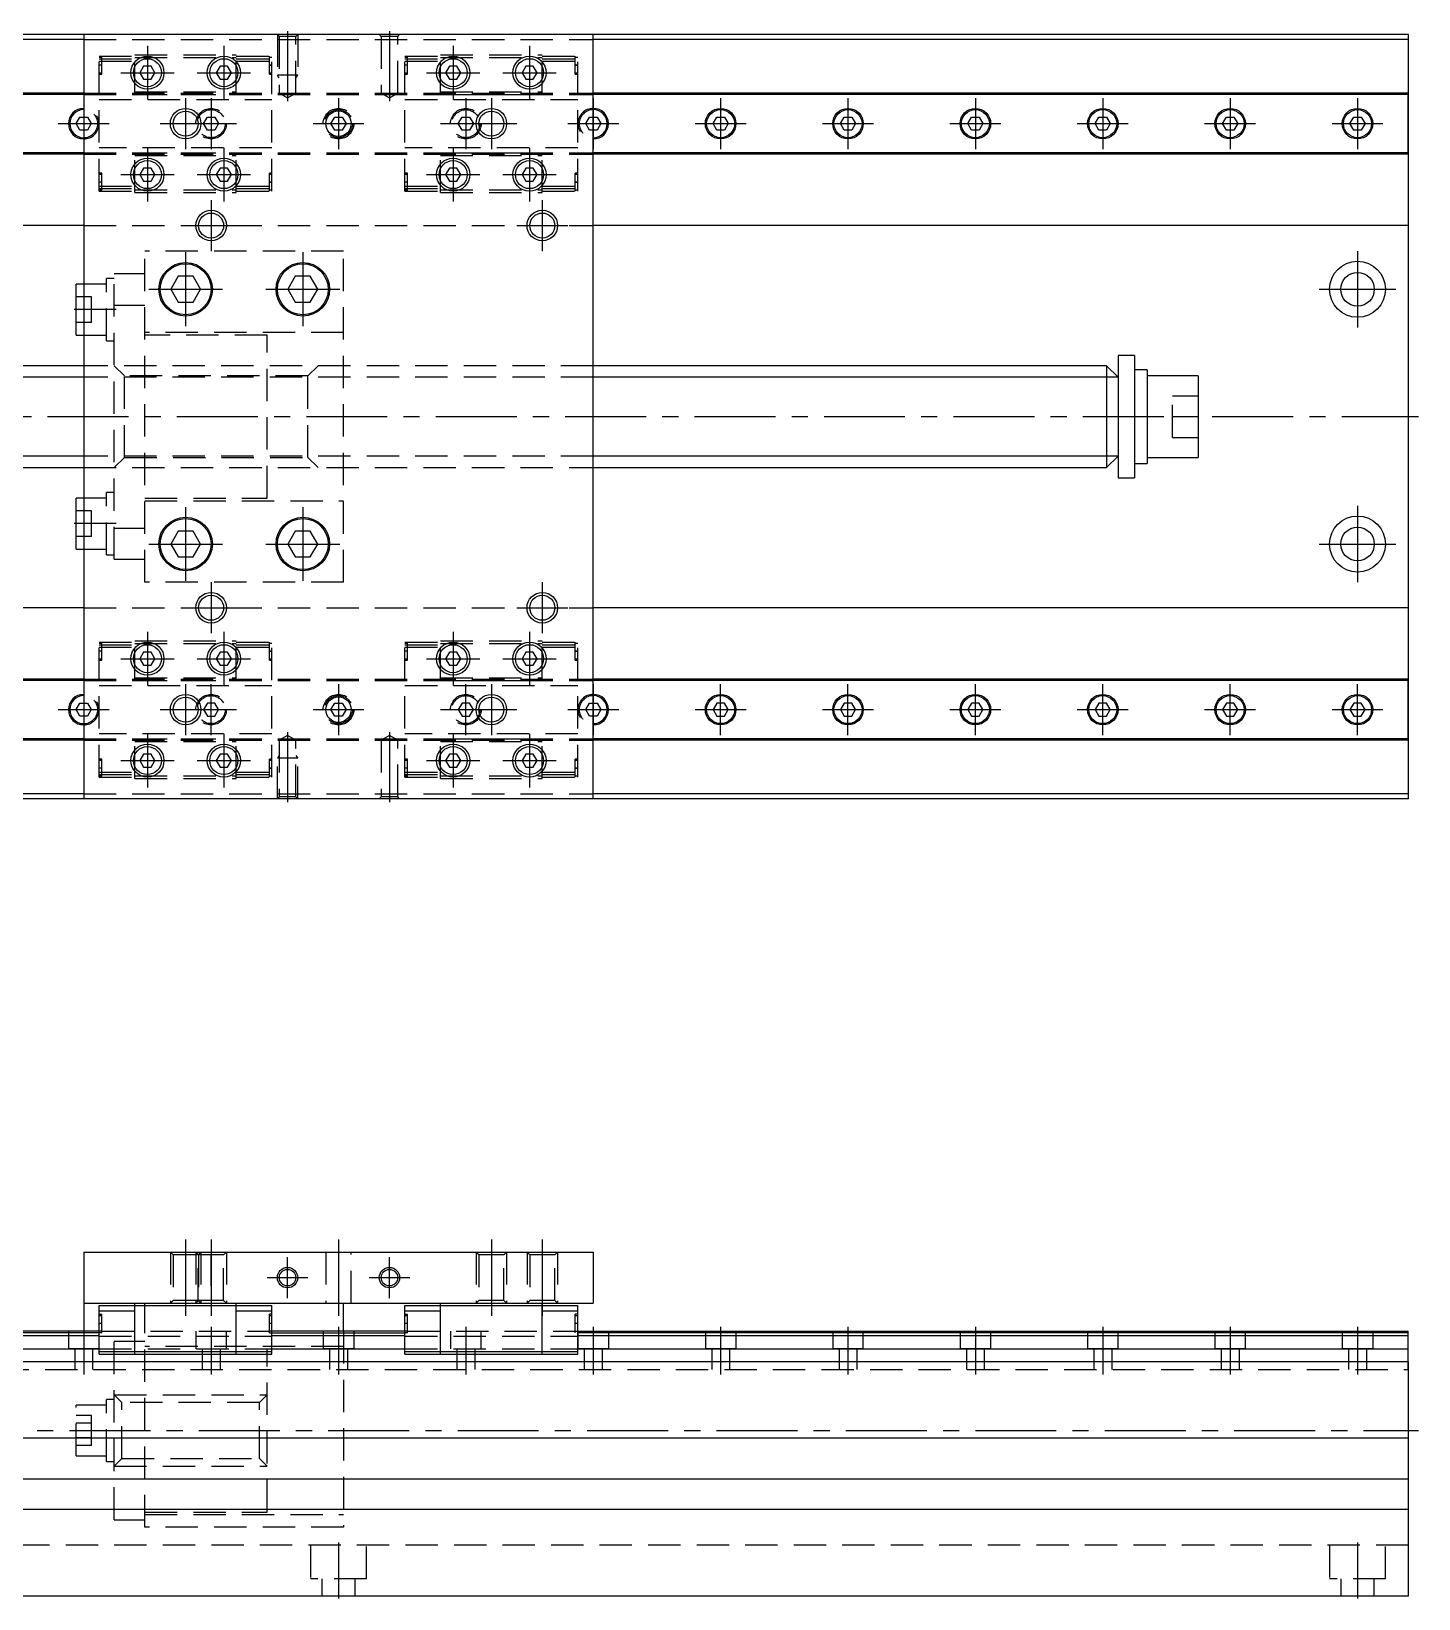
# Model space of a CAD drawing. Extents: x -2 to 798, y -8 to 325.
# Drawn here: x 526 to 798.2, y 17 to 324.6 of the extents above; entities that cross this region are included whole.
import ezdxf

# ---------------------------------------------------------------- set-up
doc = ezdxf.new("R2010")
doc.units = 0
doc.header["$LTSCALE"] = 0.5
doc.linetypes.add('CENTER', pattern=[50.8, 31.75, -6.35, 6.35, -6.35])
doc.linetypes.add('DASHED', pattern=[19.05, 12.7, -6.35])
for name, color, linetype in [('MSM_CENTER', 1, 'CENTER'), ('MSM_CONTINUOUS', 7, 'CONTINUOUS'), ('MSM_DASHED', 4, 'DASHED'), ('MSM_NARROW', 5, 'CONTINUOUS')]:
    doc.layers.add(name, color=color, linetype=linetype)

msp = doc.modelspace()

# ---------------------------------------------------------------- linework, layer by layer
at = {"layer": 'MSM_CENTER'}
for p, q in [((576.24, 324.59), (576.24, 310.91)), ((596.24, 324.59), (596.24, 310.91)), ((548.74, 321.72), (548.74, 311.22)), ((563.74, 321.72), (563.74, 311.22)), ((608.74, 321.72), (608.74, 311.22)), ((623.74, 321.72), (623.74, 311.22)), ((539.82, 317.97), (539.27, 317.97)), ((573.22, 317.97), (572.67, 317.97)), ((599.82, 317.97), (599.27, 317.97)), ((633.22, 317.97), (632.67, 317.97)), ((543.49, 316.47), (553.99, 316.47)), ((558.49, 316.47), (568.99, 316.47)), ((603.49, 316.47), (613.99, 316.47)), ((618.49, 316.47), (628.99, 316.47)), ((536.24, 311.47), (536.24, 301.47)), ((556.24, 311.47), (556.24, 301.47)), ((561.24, 311.47), (561.24, 301.47)), ((586.24, 311.47), (586.24, 301.47)), ((611.24, 311.47), (611.24, 301.47)), ((616.24, 311.47), (616.24, 301.47)), ((636.24, 311.47), (636.24, 301.47)), ((661.24, 311.47), (661.24, 301.47)), ((686.24, 311.47), (686.24, 301.47)), ((711.24, 311.47), (711.24, 301.47)), ((736.24, 311.47), (736.24, 301.47)), ((761.24, 311.47), (761.24, 301.47)), ((786.24, 311.47), (786.24, 301.47)), ((531.24, 306.47), (541.24, 306.47)), ((551.24, 306.47), (566.24, 306.47)), ((581.24, 306.47), (591.24, 306.47)), ((606.24, 306.47), (621.24, 306.47)), ((631.24, 306.47), (641.24, 306.47)), ((656.24, 306.47), (666.24, 306.47)), ((681.24, 306.47), (691.24, 306.47)), ((706.24, 306.47), (716.24, 306.47)), ((731.24, 306.47), (741.24, 306.47)), ((756.24, 306.47), (766.24, 306.47)), ((781.24, 306.47), (791.24, 306.47)), ((548.74, 301.72), (548.74, 291.22)), ((563.74, 301.72), (563.74, 291.22)), ((608.74, 301.72), (608.74, 291.22)), ((623.74, 301.72), (623.74, 291.22)), ((543.49, 296.47), (553.99, 296.47)), ((558.49, 296.47), (568.99, 296.47)), ((603.49, 296.47), (613.99, 296.47)), ((618.49, 296.47), (628.99, 296.47)), ((539.82, 294.97), (539.27, 294.97)), ((573.22, 294.97), (572.67, 294.97)), ((599.82, 294.97), (599.27, 294.97)), ((633.22, 294.97), (632.67, 294.97)), ((561.24, 291.47), (561.24, 281.47)), ((626.24, 291.47), (626.24, 281.47)), ((556.24, 286.47), (566.24, 286.47)), ((621.24, 286.47), (631.24, 286.47)), ((556.24, 281.22), (556.24, 266.72)), ((579.24, 281.22), (579.24, 266.72)), ((786.24, 281.47), (786.24, 266.47)), ((548.99, 273.97), (563.49, 273.97)), ((571.99, 273.97), (586.49, 273.97)), ((778.74, 273.97), (793.74, 273.97)), ((542.62, 269.97), (534.37, 269.97)), ((275.14, 248.97), (798.24, 248.97)), ((556.24, 231.22), (556.24, 216.72)), ((579.24, 231.22), (579.24, 216.72)), ((786.24, 231.47), (786.24, 216.47)), ((542.62, 227.97), (534.37, 227.97)), ((548.99, 223.97), (563.49, 223.97)), ((571.99, 223.97), (586.49, 223.97)), ((778.74, 223.97), (793.74, 223.97)), ((561.24, 216.47), (561.24, 206.47)), ((626.24, 216.47), (626.24, 206.47)), ((556.24, 211.47), (566.24, 211.47)), ((621.24, 211.47), (631.24, 211.47)), ((548.74, 206.72), (548.74, 196.22)), ((563.74, 206.72), (563.74, 196.22)), ((608.74, 206.72), (608.74, 196.22)), ((623.74, 206.72), (623.74, 196.22)), ((539.82, 202.97), (539.27, 202.97)), ((543.49, 201.47), (553.99, 201.47)), ((558.49, 201.47), (568.99, 201.47)), ((573.22, 202.97), (572.67, 202.97)), ((599.82, 202.97), (599.27, 202.97)), ((603.49, 201.47), (613.99, 201.47)), ((618.49, 201.47), (628.99, 201.47)), ((633.22, 202.97), (632.67, 202.97)), ((536.24, 196.47), (536.24, 186.47)), ((556.24, 196.47), (556.24, 186.47)), ((561.24, 186.47), (561.24, 196.47)), ((586.24, 196.47), (586.24, 186.47)), ((611.24, 186.47), (611.24, 196.47)), ((616.24, 196.47), (616.24, 186.47)), ((636.24, 196.47), (636.24, 186.47)), ((661.24, 186.47), (661.24, 196.47)), ((686.24, 186.47), (686.24, 196.47)), ((711.24, 186.47), (711.24, 196.47)), ((736.24, 186.47), (736.24, 196.47)), ((761.24, 186.47), (761.24, 196.47)), ((786.24, 186.47), (786.24, 196.47)), ((531.24, 191.47), (541.24, 191.47)), ((551.24, 191.47), (566.24, 191.47)), ((581.24, 191.47), (591.24, 191.47)), ((606.24, 191.47), (621.24, 191.47)), ((631.24, 191.47), (641.24, 191.47)), ((656.24, 191.47), (666.24, 191.47)), ((681.24, 191.47), (691.24, 191.47)), ((706.24, 191.47), (716.24, 191.47)), ((731.24, 191.47), (741.24, 191.47)), ((756.24, 191.47), (766.24, 191.47)), ((781.24, 191.47), (791.24, 191.47)), ((548.74, 186.72), (548.74, 176.22)), ((563.74, 186.72), (563.74, 176.22)), ((576.24, 187.02), (576.24, 173.34)), ((596.24, 187.02), (596.24, 173.34)), ((608.74, 186.72), (608.74, 176.22)), ((623.74, 186.72), (623.74, 176.22)), ((539.82, 179.97), (539.27, 179.97)), ((543.49, 181.47), (553.99, 181.47)), ((558.49, 181.47), (568.99, 181.47)), ((573.22, 179.97), (572.67, 179.97)), ((599.82, 179.97), (599.27, 179.97)), ((603.49, 181.47), (613.99, 181.47)), ((618.49, 181.47), (628.99, 181.47)), ((633.22, 179.97), (632.67, 179.97)), ((556.24, 87.5), (556.24, 72.5)), ((561.24, 87.5), (561.24, 72.5)), ((586.24, 87.5), (586.24, 72.5)), ((616.24, 87.5), (616.24, 72.5)), ((626.24, 87.5), (626.24, 72.5)), ((576.24, 76), (576.24, 84)), ((596.24, 76), (596.24, 84)), ((572.24, 80), (580.24, 80)), ((592.24, 80), (600.24, 80)), ((539.82, 71), (539.27, 71)), ((573.22, 71), (572.67, 71)), ((599.82, 71), (599.27, 71)), ((633.22, 71), (632.67, 71)), ((536.24, 70.32), (536.24, 60.98)), ((561.24, 70.32), (561.24, 60.98)), ((586.24, 70.32), (586.24, 60.98)), ((611.24, 70.32), (611.24, 60.98)), ((636.24, 70.32), (636.24, 60.98)), ((661.24, 70.32), (661.24, 60.98)), ((686.24, 70.32), (686.24, 60.98)), ((711.24, 70.32), (711.24, 60.98)), ((736.24, 70.32), (736.24, 60.98)), ((761.24, 70.32), (761.24, 60.98)), ((786.24, 70.32), (786.24, 60.98)), ((304.84, 50), (798.24, 50)), ((586.24, 28), (586.24, 17)), ((786.24, 28), (786.24, 17))]:
    msp.add_line(p, q, dxfattribs=at)
at = {"layer": 'MSM_CONTINUOUS'}
for p, q in [((796.24, 323.97), (376.29, 323.97)), ((536.24, 323.97), (536.24, 173.97)), ((636.24, 173.97), (636.24, 323.97)), ((796.24, 173.97), (796.24, 323.97)), ((536.24, 322.97), (376.24, 322.97)), ((796.24, 322.97), (636.24, 322.97)), ((548, 317.75), (547.26, 316.47)), ((549.48, 317.75), (548, 317.75)), ((550.22, 316.47), (549.48, 317.75)), ((563, 317.75), (562.26, 316.47)), ((564.48, 317.75), (563, 317.75)), ((565.22, 316.47), (564.48, 317.75)), ((608, 317.75), (607.26, 316.47)), ((609.48, 317.75), (608, 317.75)), ((610.22, 316.47), (609.48, 317.75)), ((623, 317.75), (622.26, 316.47)), ((624.48, 317.75), (623, 317.75)), ((625.22, 316.47), (624.48, 317.75)), ((547.26, 316.47), (548, 315.19)), ((548, 315.19), (549.48, 315.19)), ((549.48, 315.19), (550.22, 316.47)), ((562.26, 316.47), (563, 315.19)), ((563, 315.19), (564.48, 315.19)), ((564.48, 315.19), (565.22, 316.47)), ((607.26, 316.47), (608, 315.19)), ((608, 315.19), (609.48, 315.19)), ((609.48, 315.19), (610.22, 316.47)), ((622.26, 316.47), (623, 315.19)), ((623, 315.19), (624.48, 315.19)), ((624.48, 315.19), (625.22, 316.47)), ((536.24, 312.47), (376.24, 312.47)), ((536.24, 312.17), (376.24, 312.17)), ((796.24, 312.47), (636.24, 312.47)), ((796.19, 312.17), (636.24, 312.17)), ((796.19, 300.47), (796.19, 312.47)), ((534.76, 306.47), (535.5, 307.75)), ((535.5, 307.75), (536.24, 307.75)), ((584.76, 306.47), (585.5, 307.75)), ((585.5, 307.75), (586.98, 307.75)), ((586.98, 307.75), (587.72, 306.47)), ((636.24, 307.75), (636.98, 307.75)), ((636.98, 307.75), (637.72, 306.47)), ((659.76, 306.47), (660.5, 307.75)), ((660.5, 307.75), (661.98, 307.75)), ((661.98, 307.75), (662.72, 306.47)), ((684.76, 306.47), (685.5, 307.75)), ((685.5, 307.75), (686.98, 307.75)), ((686.98, 307.75), (687.72, 306.47)), ((709.76, 306.47), (710.5, 307.75)), ((710.5, 307.75), (711.98, 307.75)), ((711.98, 307.75), (712.72, 306.47)), ((734.76, 306.47), (735.5, 307.75)), ((735.5, 307.75), (736.98, 307.75)), ((736.98, 307.75), (737.72, 306.47)), ((759.76, 306.47), (760.5, 307.75)), ((760.5, 307.75), (761.98, 307.75)), ((761.98, 307.75), (762.72, 306.47)), ((784.76, 306.47), (785.5, 307.75)), ((785.5, 307.75), (786.98, 307.75)), ((786.98, 307.75), (787.72, 306.47)), ((535.5, 305.19), (534.76, 306.47)), ((536.24, 305.19), (535.5, 305.19)), ((585.5, 305.19), (584.76, 306.47)), ((586.98, 305.19), (585.5, 305.19)), ((587.72, 306.47), (586.98, 305.19)), ((636.98, 305.19), (636.24, 305.19)), ((637.72, 306.47), (636.98, 305.19)), ((660.5, 305.19), (659.76, 306.47)), ((661.98, 305.19), (660.5, 305.19)), ((662.72, 306.47), (661.98, 305.19)), ((685.5, 305.19), (684.76, 306.47)), ((686.98, 305.19), (685.5, 305.19)), ((687.72, 306.47), (686.98, 305.19)), ((710.5, 305.19), (709.76, 306.47)), ((711.98, 305.19), (710.5, 305.19)), ((712.72, 306.47), (711.98, 305.19)), ((735.5, 305.19), (734.76, 306.47)), ((736.98, 305.19), (735.5, 305.19)), ((737.72, 306.47), (736.98, 305.19)), ((760.5, 305.19), (759.76, 306.47)), ((761.98, 305.19), (760.5, 305.19)), ((762.72, 306.47), (761.98, 305.19)), ((785.5, 305.19), (784.76, 306.47)), ((786.98, 305.19), (785.5, 305.19)), ((787.72, 306.47), (786.98, 305.19)), ((536.24, 300.77), (376.24, 300.77)), ((536.24, 300.47), (376.24, 300.47)), ((796.19, 300.77), (636.24, 300.77)), ((796.19, 300.47), (636.24, 300.47)), ((548, 297.75), (547.26, 296.47)), ((547.26, 296.47), (548, 295.19)), ((549.48, 297.75), (548, 297.75)), ((550.22, 296.47), (549.48, 297.75)), ((549.48, 295.19), (550.22, 296.47)), ((563, 297.75), (562.26, 296.47)), ((562.26, 296.47), (563, 295.19)), ((564.48, 297.75), (563, 297.75)), ((565.22, 296.47), (564.48, 297.75)), ((564.48, 295.19), (565.22, 296.47)), ((608, 297.75), (607.26, 296.47)), ((607.26, 296.47), (608, 295.19)), ((609.48, 297.75), (608, 297.75)), ((610.22, 296.47), (609.48, 297.75)), ((609.48, 295.19), (610.22, 296.47)), ((623, 297.75), (622.26, 296.47)), ((622.26, 296.47), (623, 295.19)), ((624.48, 297.75), (623, 297.75)), ((625.22, 296.47), (624.48, 297.75)), ((624.48, 295.19), (625.22, 296.47)), ((548, 295.19), (549.48, 295.19)), ((563, 295.19), (564.48, 295.19)), ((608, 295.19), (609.48, 295.19)), ((623, 295.19), (624.48, 295.19)), ((536.24, 286.47), (376.24, 286.47)), ((796.24, 286.47), (636.24, 286.47)), ((534.74, 264.97), (534.74, 274.97)), ((536.24, 274.97), (534.74, 274.97)), ((554.77, 276.51), (553.31, 273.97)), ((553.31, 273.97), (554.77, 271.43)), ((557.71, 276.51), (554.77, 276.51)), ((559.17, 273.97), (557.71, 276.51)), ((557.71, 271.43), (559.17, 273.97)), ((577.77, 276.51), (576.31, 273.97)), ((576.31, 273.97), (577.77, 271.43)), ((580.71, 276.51), (577.77, 276.51)), ((582.17, 273.97), (580.71, 276.51)), ((580.71, 271.43), (582.17, 273.97)), ((554.77, 271.43), (557.71, 271.43)), ((577.77, 271.43), (580.71, 271.43)), ((534.74, 264.97), (536.24, 264.97)), ((536.24, 258.97), (376.24, 258.97)), ((736.99, 258.97), (636.24, 258.97)), ((739.24, 256.72), (736.99, 258.97)), ((736.99, 258.97), (736.99, 238.97)), ((739.24, 260.97), (739.24, 236.97)), ((742.44, 260.97), (739.24, 260.97)), ((742.44, 260.97), (742.44, 236.97)), ((744.94, 258.17), (742.44, 258.17)), ((744.94, 258.17), (744.94, 239.77)), ((754.94, 256.97), (744.94, 256.97)), ((754.94, 256.97), (754.94, 240.97)), ((736.99, 238.97), (739.24, 241.22)), ((744.94, 240.97), (754.94, 240.97)), ((376.24, 238.97), (536.24, 238.97)), ((636.24, 238.97), (736.99, 238.97)), ((739.24, 236.97), (742.44, 236.97)), ((742.44, 239.77), (744.94, 239.77)), ((536.24, 232.97), (534.74, 232.97)), ((534.74, 222.97), (534.74, 232.97)), ((554.77, 226.51), (553.31, 223.97)), ((557.71, 226.51), (554.77, 226.51)), ((559.17, 223.97), (557.71, 226.51)), ((577.77, 226.51), (576.31, 223.97)), ((580.71, 226.51), (577.77, 226.51)), ((582.17, 223.97), (580.71, 226.51)), ((534.74, 222.97), (536.24, 222.97)), ((553.31, 223.97), (554.77, 221.43)), ((557.71, 221.43), (559.17, 223.97)), ((576.31, 223.97), (577.77, 221.43)), ((580.71, 221.43), (582.17, 223.97)), ((554.77, 221.43), (557.71, 221.43)), ((577.77, 221.43), (580.71, 221.43)), ((536.24, 211.47), (376.24, 211.47)), ((796.24, 211.47), (636.24, 211.47)), ((548, 202.75), (547.26, 201.47)), ((547.26, 201.47), (548, 200.19)), ((549.48, 202.75), (548, 202.75)), ((548, 200.19), (549.48, 200.19)), ((550.22, 201.47), (549.48, 202.75)), ((549.48, 200.19), (550.22, 201.47)), ((563, 202.75), (562.26, 201.47)), ((562.26, 201.47), (563, 200.19)), ((564.48, 202.75), (563, 202.75)), ((563, 200.19), (564.48, 200.19)), ((565.22, 201.47), (564.48, 202.75)), ((564.48, 200.19), (565.22, 201.47)), ((608, 202.75), (607.26, 201.47)), ((607.26, 201.47), (608, 200.19)), ((609.48, 202.75), (608, 202.75)), ((608, 200.19), (609.48, 200.19)), ((610.22, 201.47), (609.48, 202.75)), ((609.48, 200.19), (610.22, 201.47)), ((623, 202.75), (622.26, 201.47)), ((622.26, 201.47), (623, 200.19)), ((624.48, 202.75), (623, 202.75)), ((623, 200.19), (624.48, 200.19)), ((625.22, 201.47), (624.48, 202.75)), ((624.48, 200.19), (625.22, 201.47)), ((536.24, 197.47), (376.24, 197.47)), ((536.24, 197.17), (376.24, 197.17)), ((796.19, 197.47), (636.24, 197.47)), ((796.19, 197.17), (636.24, 197.17)), ((796.19, 185.47), (796.19, 197.47)), ((534.76, 191.47), (535.5, 192.75)), ((535.5, 190.19), (534.76, 191.47)), ((535.5, 192.75), (536.24, 192.75)), ((584.76, 191.47), (585.5, 192.75)), ((585.5, 190.19), (584.76, 191.47)), ((585.5, 192.75), (586.98, 192.75)), ((586.98, 192.75), (587.72, 191.47)), ((587.72, 191.47), (586.98, 190.19)), ((636.24, 192.75), (636.98, 192.75)), ((636.98, 192.75), (637.72, 191.47)), ((637.72, 191.47), (636.98, 190.19)), ((660.5, 192.75), (659.76, 191.47)), ((659.76, 191.47), (660.5, 190.19)), ((661.98, 192.75), (660.5, 192.75)), ((662.72, 191.47), (661.98, 192.75)), ((661.98, 190.19), (662.72, 191.47)), ((685.5, 192.75), (684.76, 191.47)), ((684.76, 191.47), (685.5, 190.19)), ((686.98, 192.75), (685.5, 192.75)), ((687.72, 191.47), (686.98, 192.75)), ((686.98, 190.19), (687.72, 191.47)), ((710.5, 192.75), (709.76, 191.47)), ((709.76, 191.47), (710.5, 190.19)), ((711.98, 192.75), (710.5, 192.75)), ((712.72, 191.47), (711.98, 192.75)), ((711.98, 190.19), (712.72, 191.47)), ((735.5, 192.75), (734.76, 191.47)), ((734.76, 191.47), (735.5, 190.19)), ((736.98, 192.75), (735.5, 192.75)), ((737.72, 191.47), (736.98, 192.75)), ((736.98, 190.19), (737.72, 191.47)), ((760.5, 192.75), (759.76, 191.47)), ((759.76, 191.47), (760.5, 190.19)), ((761.98, 192.75), (760.5, 192.75)), ((762.72, 191.47), (761.98, 192.75)), ((761.98, 190.19), (762.72, 191.47)), ((785.5, 192.75), (784.76, 191.47)), ((784.76, 191.47), (785.5, 190.19)), ((786.98, 192.75), (785.5, 192.75)), ((787.72, 191.47), (786.98, 192.75)), ((786.98, 190.19), (787.72, 191.47)), ((536.24, 190.19), (535.5, 190.19)), ((586.98, 190.19), (585.5, 190.19)), ((636.98, 190.19), (636.24, 190.19)), ((660.5, 190.19), (661.98, 190.19)), ((685.5, 190.19), (686.98, 190.19)), ((710.5, 190.19), (711.98, 190.19)), ((735.5, 190.19), (736.98, 190.19)), ((760.5, 190.19), (761.98, 190.19)), ((785.5, 190.19), (786.98, 190.19)), ((536.24, 185.77), (376.24, 185.77)), ((536.24, 185.47), (376.24, 185.47)), ((796.19, 185.77), (636.24, 185.77)), ((796.24, 185.47), (636.24, 185.47)), ((548, 182.75), (547.26, 181.47)), ((549.48, 182.75), (548, 182.75)), ((550.22, 181.47), (549.48, 182.75)), ((563, 182.75), (562.26, 181.47)), ((564.48, 182.75), (563, 182.75)), ((565.22, 181.47), (564.48, 182.75)), ((608, 182.75), (607.26, 181.47)), ((609.48, 182.75), (608, 182.75)), ((610.22, 181.47), (609.48, 182.75)), ((623, 182.75), (622.26, 181.47)), ((624.48, 182.75), (623, 182.75)), ((625.22, 181.47), (624.48, 182.75)), ((547.26, 181.47), (548, 180.19)), ((548, 180.19), (549.48, 180.19)), ((549.48, 180.19), (550.22, 181.47)), ((562.26, 181.47), (563, 180.19)), ((563, 180.19), (564.48, 180.19)), ((564.48, 180.19), (565.22, 181.47)), ((607.26, 181.47), (608, 180.19)), ((608, 180.19), (609.48, 180.19)), ((609.48, 180.19), (610.22, 181.47)), ((622.26, 181.47), (623, 180.19)), ((623, 180.19), (624.48, 180.19)), ((624.48, 180.19), (625.22, 181.47)), ((536.24, 174.97), (376.24, 174.97)), ((796.24, 173.97), (376.29, 173.97)), ((796.24, 174.97), (636.24, 174.97)), ((536.24, 85), (536.24, 75)), ((536.24, 85), (636.24, 85)), ((636.24, 85), (636.24, 75)), ((536.24, 75), (636.24, 75)), ((539.29, 74.5), (573.19, 74.5)), ((539.29, 65), (539.29, 74.5)), ((546.29, 65), (546.29, 75)), ((566.19, 65), (566.19, 75)), ((573.19, 65), (573.19, 74.5)), ((587.24, 69.5), (587.24, 75)), ((599.29, 65), (599.29, 74.5)), ((599.29, 74.5), (633.19, 74.5)), ((606.29, 65), (606.29, 75)), ((626.19, 65), (626.19, 75)), ((633.19, 65), (633.19, 74.5)), ((539.29, 73.5), (546.29, 73.5)), ((539.29, 72.8), (539.79, 72.8)), ((539.79, 72.5), (539.29, 72.5)), ((539.79, 69.2), (539.79, 72.8)), ((566.19, 73.5), (573.19, 73.5)), ((572.69, 69.2), (572.69, 72.8)), ((573.19, 72.8), (572.69, 72.8)), ((573.19, 72.5), (572.69, 72.5)), ((599.29, 73.5), (606.29, 73.5)), ((599.29, 72.8), (599.79, 72.8)), ((599.79, 72.5), (599.29, 72.5)), ((599.79, 69.2), (599.79, 72.8)), ((626.19, 73.5), (633.19, 73.5)), ((633.19, 72.8), (632.69, 72.8)), ((632.69, 69.2), (632.69, 72.8)), ((633.19, 72.5), (632.69, 72.5)), ((539.79, 69.5), (376.24, 69.5)), ((539.79, 69.2), (376.24, 69.2)), ((539.29, 68.55), (376.24, 68.55)), ((539.79, 69.2), (539.29, 69.2)), ((599.79, 69.5), (572.69, 69.5)), ((572.69, 69.2), (599.29, 69.2)), ((572.69, 69.2), (573.19, 69.2)), ((599.29, 68.55), (573.19, 68.55)), ((599.79, 69.2), (599.29, 69.2)), ((632.69, 69.5), (796.19, 69.5)), ((796.19, 69.2), (633.19, 69.2)), ((796.19, 68.55), (633.19, 68.55)), ((796.19, 63.5), (796.19, 69.5)), ((539.29, 65.95), (376.24, 65.95)), ((539.29, 65.5), (573.19, 65.5)), ((539.29, 65), (573.19, 65)), ((599.29, 65.95), (573.19, 65.95)), ((599.29, 65.5), (633.19, 65.5)), ((599.29, 65), (633.19, 65)), ((796.19, 65.95), (633.19, 65.95)), ((796.24, 63.5), (376.24, 63.5)), ((796.24, 17.5), (796.24, 63.5)), ((796.24, 48.5), (376.24, 48.5)), ((376.24, 40.5), (796.24, 40.5)), ((796.24, 34.5), (376.24, 34.5)), ((796.24, 17.5), (376.24, 17.5))]:
    msp.add_line(p, q, dxfattribs=at)
for centre, radius in [((548.74, 316.47), 3.25), ((548.74, 316.47), 2.75), ((563.74, 316.47), 3.25), ((563.74, 316.47), 2.75), ((608.74, 316.47), 3.25), ((608.74, 316.47), 2.75), ((623.74, 316.47), 3.25), ((623.74, 316.47), 2.75), ((556.24, 306.47), 2.46), ((586.24, 306.47), 2.5), ((616.24, 306.47), 2.46), ((661.24, 306.47), 3), ((661.24, 306.47), 2.75), ((686.24, 306.47), 3), ((686.24, 306.47), 2.75), ((711.24, 306.47), 3), ((711.24, 306.47), 2.75), ((736.24, 306.47), 3), ((736.24, 306.47), 2.75), ((761.24, 306.47), 3), ((761.24, 306.47), 2.75), ((786.24, 306.47), 3), ((786.24, 306.47), 2.75), ((548.74, 296.47), 3.25), ((548.74, 296.47), 2.75), ((563.74, 296.47), 3.25), ((563.74, 296.47), 2.75), ((608.74, 296.47), 3.25), ((608.74, 296.47), 2.75), ((623.74, 296.47), 3.25), ((623.74, 296.47), 2.75), ((561.24, 286.47), 2.46), ((626.24, 286.47), 2.46), ((556.24, 273.97), 5.25), ((556.24, 273.97), 5), ((579.24, 273.97), 5.25), ((579.24, 273.97), 5), ((786.24, 273.97), 5.5), ((786.24, 273.97), 3.3), ((556.24, 223.97), 5.25), ((556.24, 223.97), 5), ((579.24, 223.97), 5.25), ((579.24, 223.97), 5), ((786.24, 223.97), 5.5), ((786.24, 223.97), 3.3), ((561.24, 211.47), 2.46), ((626.24, 211.47), 2.46), ((548.74, 201.47), 3.25), ((548.74, 201.47), 2.75), ((563.74, 201.47), 3.25), ((563.74, 201.47), 2.75), ((608.74, 201.47), 3.25), ((608.74, 201.47), 2.75), ((623.74, 201.47), 3.25), ((623.74, 201.47), 2.75), ((556.24, 191.47), 2.46), ((586.24, 191.47), 2.5), ((616.24, 191.47), 2.46), ((661.24, 191.47), 3), ((661.24, 191.47), 2.75), ((686.24, 191.47), 3), ((686.24, 191.47), 2.75), ((711.24, 191.47), 3), ((711.24, 191.47), 2.75), ((736.24, 191.47), 3), ((736.24, 191.47), 2.75), ((761.24, 191.47), 3), ((761.24, 191.47), 2.75), ((786.24, 191.47), 3), ((786.24, 191.47), 2.75), ((548.74, 181.47), 3.25), ((563.74, 181.47), 3.25), ((608.74, 181.47), 3.25), ((623.74, 181.47), 3.25), ((548.74, 181.47), 2.75), ((563.74, 181.47), 2.75), ((608.74, 181.47), 2.75), ((623.74, 181.47), 2.75), ((576.24, 80), 1.62), ((596.24, 80), 1.62)]:
    msp.add_circle(centre, radius, dxfattribs=at)
for centre, radius, start, end in [((536.24, 306.47), 3, 90, 270), ((536.24, 306.47), 2.75, 90, 270), ((636.24, 306.47), 3, 270, 90), ((636.24, 306.47), 2.75, 270, 90), ((536.24, 191.47), 3, 90, 270), ((536.24, 191.47), 2.75, 90, 270), ((636.24, 191.47), 3, 270, 90), ((636.24, 191.47), 2.75, 270, 90)]:
    msp.add_arc(centre, radius, start, end, dxfattribs=at)
at = {"layer": 'MSM_DASHED'}
for p, q in [((574.24, 323.97), (574.62, 323.59)), ((574.24, 323.97), (574.24, 315.97)), ((574.62, 323.59), (574.62, 312.47)), ((577.86, 323.59), (574.62, 323.59)), ((577.86, 323.59), (578.24, 323.97)), ((577.86, 312.47), (577.86, 323.59)), ((578.24, 323.97), (578.24, 315.97)), ((594.24, 323.97), (594.62, 323.59)), ((594.62, 323.59), (594.62, 312.47)), ((597.86, 323.59), (594.62, 323.59)), ((597.86, 323.59), (598.24, 323.97)), ((597.86, 312.47), (597.86, 323.59)), ((536.24, 322.97), (636.24, 322.97)), ((546.29, 319.97), (566.19, 319.97)), ((546.29, 312.22), (546.29, 319.97)), ((566.19, 312.22), (566.19, 319.97)), ((606.29, 319.97), (626.19, 319.97)), ((606.29, 312.22), (606.29, 319.97)), ((626.19, 312.22), (626.19, 319.97)), ((539.29, 293.22), (539.29, 319.72)), ((539.29, 319.72), (546.29, 319.72)), ((539.79, 319.47), (539.29, 319.47)), ((539.29, 319.22), (546.29, 319.22)), ((539.29, 318.72), (546.29, 318.72)), ((539.79, 317.97), (539.29, 317.97)), ((539.79, 316.17), (539.79, 319.72)), ((546.29, 319.47), (566.19, 319.47)), ((566.19, 319.72), (573.19, 319.72)), ((566.19, 319.22), (573.19, 319.22)), ((566.19, 318.72), (573.19, 318.72)), ((572.69, 316.17), (572.69, 319.72)), ((573.19, 319.47), (572.69, 319.47)), ((572.69, 317.97), (573.19, 317.97)), ((573.19, 293.22), (573.19, 319.72)), ((599.29, 319.72), (606.29, 319.72)), ((599.29, 293.22), (599.29, 319.72)), ((599.79, 319.47), (599.29, 319.47)), ((599.29, 319.22), (606.29, 319.22)), ((599.29, 318.72), (606.29, 318.72)), ((599.79, 317.97), (599.29, 317.97)), ((599.79, 316.17), (599.79, 319.72)), ((606.29, 319.47), (626.19, 319.47)), ((626.19, 319.72), (633.19, 319.72)), ((626.19, 319.22), (633.19, 319.22)), ((626.19, 318.72), (633.19, 318.72)), ((632.69, 316.17), (632.69, 319.72)), ((633.19, 319.47), (632.69, 319.47)), ((632.69, 317.97), (633.19, 317.97)), ((633.19, 293.22), (633.19, 319.72)), ((539.29, 316.47), (539.79, 316.47)), ((539.29, 316.17), (539.79, 316.17)), ((572.69, 316.47), (573.19, 316.47)), ((572.69, 316.17), (573.19, 316.17)), ((578.24, 315.97), (574.24, 315.97)), ((574.62, 315.47), (574.24, 315.97)), ((577.86, 315.47), (578.24, 315.97)), ((599.29, 316.47), (599.79, 316.47)), ((599.29, 316.17), (599.79, 316.17)), ((632.69, 316.47), (633.19, 316.47)), ((632.69, 316.17), (633.19, 316.17)), ((536.24, 312.47), (636.24, 312.47)), ((536.24, 312.17), (636.24, 312.17)), ((539.29, 311.22), (573.19, 311.22)), ((546.29, 312.72), (566.19, 312.72)), ((546.29, 312.22), (566.19, 312.22)), ((574.62, 312.47), (576.24, 311.53)), ((576.24, 311.53), (577.86, 312.47)), ((594.62, 312.47), (596.24, 311.53)), ((596.24, 311.53), (597.86, 312.47)), ((599.29, 311.22), (633.19, 311.22)), ((606.29, 312.72), (626.19, 312.72)), ((606.29, 312.22), (626.19, 312.22)), ((536.24, 309.62), (536.24, 303.32)), ((536.24, 307.75), (536.98, 307.75)), ((536.98, 307.75), (537.72, 306.47)), ((559.76, 306.47), (560.5, 307.75)), ((560.5, 307.75), (561.98, 307.75)), ((561.98, 307.75), (562.72, 306.47)), ((609.76, 306.47), (610.5, 307.75)), ((610.5, 307.75), (611.98, 307.75)), ((611.98, 307.75), (612.72, 306.47)), ((634.76, 306.47), (635.5, 307.75)), ((635.5, 307.75), (636.24, 307.75)), ((536.98, 305.19), (536.24, 305.19)), ((537.72, 306.47), (536.98, 305.19)), ((560.5, 305.19), (559.76, 306.47)), ((561.98, 305.19), (560.5, 305.19)), ((562.72, 306.47), (561.98, 305.19)), ((610.5, 305.19), (609.76, 306.47)), ((611.98, 305.19), (610.5, 305.19)), ((612.72, 306.47), (611.98, 305.19)), ((635.5, 305.19), (634.76, 306.47)), ((636.24, 305.19), (635.5, 305.19)), ((573.19, 301.72), (539.29, 301.72)), ((633.19, 301.72), (599.29, 301.72)), ((536.24, 300.77), (636.24, 300.77)), ((536.24, 300.47), (636.24, 300.47)), ((546.29, 300.72), (566.19, 300.72)), ((546.29, 292.97), (546.29, 300.72)), ((546.29, 300.22), (566.19, 300.22)), ((566.19, 292.97), (566.19, 300.72)), ((606.29, 300.72), (626.19, 300.72)), ((606.29, 292.97), (606.29, 300.72)), ((606.29, 300.22), (626.19, 300.22)), ((626.19, 292.97), (626.19, 300.72)), ((539.79, 296.77), (539.29, 296.77)), ((539.79, 296.47), (539.29, 296.47)), ((539.79, 293.22), (539.79, 296.77)), ((572.69, 293.22), (572.69, 296.77)), ((573.19, 296.77), (572.69, 296.77)), ((573.19, 296.47), (572.69, 296.47)), ((599.79, 296.77), (599.29, 296.77)), ((599.79, 296.47), (599.29, 296.47)), ((599.79, 293.22), (599.79, 296.77)), ((632.69, 293.22), (632.69, 296.77)), ((633.19, 296.77), (632.69, 296.77)), ((633.19, 296.47), (632.69, 296.47)), ((539.79, 294.97), (539.29, 294.97)), ((539.29, 294.22), (546.29, 294.22)), ((539.29, 293.72), (546.29, 293.72)), ((539.29, 293.47), (539.79, 293.47)), ((539.29, 293.22), (546.29, 293.22)), ((546.29, 293.47), (566.19, 293.47)), ((546.29, 292.97), (566.19, 292.97)), ((566.19, 294.22), (573.19, 294.22)), ((566.19, 293.72), (573.19, 293.72)), ((566.19, 293.22), (573.19, 293.22)), ((572.69, 294.97), (573.19, 294.97)), ((572.69, 293.47), (573.19, 293.47)), ((599.79, 294.97), (599.29, 294.97)), ((599.29, 294.22), (606.29, 294.22)), ((599.29, 293.72), (606.29, 293.72)), ((599.29, 293.47), (599.79, 293.47)), ((599.29, 293.22), (606.29, 293.22)), ((606.29, 293.47), (626.19, 293.47)), ((606.29, 292.97), (626.19, 292.97)), ((626.19, 294.22), (633.19, 294.22)), ((626.19, 293.72), (633.19, 293.72)), ((626.19, 293.22), (633.19, 293.22)), ((632.69, 294.97), (633.19, 294.97)), ((632.69, 293.47), (633.19, 293.47)), ((536.24, 286.47), (636.24, 286.47)), ((587.24, 281.47), (548.24, 281.47)), ((548.24, 216.47), (548.24, 281.47)), ((587.24, 216.47), (587.24, 281.47)), ((548.24, 276.97), (542.24, 276.97)), ((542.24, 220.97), (542.24, 276.97)), ((540.74, 274.97), (536.24, 274.97)), ((540.74, 263.87), (540.74, 276.07)), ((542.24, 276.07), (540.74, 276.07)), ((537.74, 272.51), (534.74, 272.51)), ((537.74, 267.43), (537.74, 272.51)), ((542.24, 270.82), (548.24, 270.82)), ((537.74, 269.97), (534.74, 269.97)), ((537.74, 267.43), (534.74, 267.43)), ((536.24, 264.97), (540.74, 264.97)), ((587.24, 265.47), (548.24, 265.47)), ((572.24, 264.97), (548.24, 264.97)), ((572.24, 232.97), (572.24, 264.97)), ((540.74, 263.87), (542.24, 263.87)), ((636.24, 258.97), (536.24, 258.97)), ((544.24, 256.97), (542.24, 258.97)), ((582.24, 258.97), (580.24, 256.97)), ((636.24, 256.72), (536.24, 256.72)), ((580.24, 256.97), (544.24, 256.97)), ((544.24, 240.97), (544.24, 256.97)), ((580.24, 240.97), (580.24, 256.97)), ((749.94, 253.03), (754.94, 253.03)), ((749.94, 244.91), (749.94, 253.03)), ((749.94, 248.97), (754.94, 248.97)), ((749.94, 244.91), (754.94, 244.91)), ((636.24, 241.22), (536.24, 241.22)), ((542.24, 238.97), (544.24, 240.97)), ((544.24, 240.97), (580.24, 240.97)), ((580.24, 240.97), (582.24, 238.97)), ((536.24, 238.97), (636.24, 238.97)), ((540.74, 221.87), (540.74, 234.07)), ((542.24, 234.07), (540.74, 234.07)), ((540.74, 232.97), (536.24, 232.97)), ((548.24, 232.97), (572.24, 232.97)), ((548.24, 232.47), (587.24, 232.47)), ((537.74, 230.51), (534.74, 230.51)), ((537.74, 227.97), (534.74, 227.97)), ((537.74, 225.43), (537.74, 230.51)), ((537.74, 225.43), (534.74, 225.43)), ((542.24, 227.11), (548.24, 227.11)), ((536.24, 222.97), (540.74, 222.97)), ((540.74, 221.87), (542.24, 221.87)), ((542.24, 220.97), (548.24, 220.97)), ((587.24, 216.47), (548.24, 216.47)), ((536.24, 211.47), (636.24, 211.47)), ((539.29, 204.72), (546.29, 204.72)), ((539.29, 178.22), (539.29, 204.72)), ((539.79, 204.47), (539.29, 204.47)), ((539.29, 204.22), (546.29, 204.22)), ((539.29, 203.72), (546.29, 203.72)), ((539.79, 201.17), (539.79, 204.72)), ((546.29, 204.97), (566.19, 204.97)), ((546.29, 197.22), (546.29, 204.97)), ((546.29, 204.47), (566.19, 204.47)), ((566.19, 197.22), (566.19, 204.97)), ((566.19, 204.72), (573.19, 204.72)), ((566.19, 204.22), (573.19, 204.22)), ((566.19, 203.72), (573.19, 203.72)), ((572.69, 201.17), (572.69, 204.72)), ((573.19, 204.47), (572.69, 204.47)), ((573.19, 178.22), (573.19, 204.72)), ((599.29, 204.72), (606.29, 204.72)), ((599.29, 178.22), (599.29, 204.72)), ((599.79, 204.47), (599.29, 204.47)), ((599.29, 204.22), (606.29, 204.22)), ((599.29, 203.72), (606.29, 203.72)), ((599.79, 201.17), (599.79, 204.72)), ((606.29, 204.97), (626.19, 204.97)), ((606.29, 197.22), (606.29, 204.97)), ((606.29, 204.47), (626.19, 204.47)), ((626.19, 197.22), (626.19, 204.97)), ((626.19, 204.72), (633.19, 204.72)), ((626.19, 204.22), (633.19, 204.22)), ((626.19, 203.72), (633.19, 203.72)), ((632.69, 201.17), (632.69, 204.72)), ((633.19, 204.47), (632.69, 204.47)), ((633.19, 178.22), (633.19, 204.72)), ((539.79, 202.97), (539.29, 202.97)), ((539.29, 201.47), (539.79, 201.47)), ((539.29, 201.17), (539.79, 201.17)), ((572.69, 202.97), (573.19, 202.97)), ((572.69, 201.47), (573.19, 201.47)), ((572.69, 201.17), (573.19, 201.17)), ((599.79, 202.97), (599.29, 202.97)), ((599.29, 201.47), (599.79, 201.47)), ((599.29, 201.17), (599.79, 201.17)), ((632.69, 202.97), (633.19, 202.97)), ((632.69, 201.47), (633.19, 201.47)), ((632.69, 201.17), (633.19, 201.17)), ((536.24, 197.47), (636.24, 197.47)), ((536.24, 197.17), (636.24, 197.17)), ((546.29, 197.72), (566.19, 197.72)), ((546.29, 197.22), (566.19, 197.22)), ((606.29, 197.72), (626.19, 197.72)), ((606.29, 197.22), (626.19, 197.22)), ((536.24, 194.62), (536.24, 188.32)), ((539.29, 196.22), (573.19, 196.22)), ((599.29, 196.22), (633.19, 196.22)), ((536.24, 192.75), (536.98, 192.75)), ((536.98, 192.75), (537.72, 191.47)), ((537.72, 191.47), (536.98, 190.19)), ((560.5, 192.75), (559.76, 191.47)), ((559.76, 191.47), (560.5, 190.19)), ((561.98, 192.75), (560.5, 192.75)), ((562.72, 191.47), (561.98, 192.75)), ((561.98, 190.19), (562.72, 191.47)), ((610.5, 192.75), (609.76, 191.47)), ((609.76, 191.47), (610.5, 190.19)), ((611.98, 192.75), (610.5, 192.75)), ((612.72, 191.47), (611.98, 192.75)), ((611.98, 190.19), (612.72, 191.47)), ((634.76, 191.47), (635.5, 192.75)), ((635.5, 190.19), (634.76, 191.47)), ((635.5, 192.75), (636.24, 192.75)), ((536.98, 190.19), (536.24, 190.19)), ((560.5, 190.19), (561.98, 190.19)), ((610.5, 190.19), (611.98, 190.19)), ((636.24, 190.19), (635.5, 190.19)), ((536.24, 185.77), (636.24, 185.77)), ((536.24, 185.47), (636.24, 185.47)), ((573.19, 186.72), (539.29, 186.72)), ((546.29, 185.72), (566.19, 185.72)), ((546.29, 177.97), (546.29, 185.72)), ((546.29, 185.22), (566.19, 185.22)), ((566.19, 177.97), (566.19, 185.72)), ((576.24, 186.4), (574.62, 185.47)), ((574.62, 185.47), (574.62, 174.34)), ((577.86, 185.47), (576.24, 186.4)), ((577.86, 174.34), (577.86, 185.47)), ((596.24, 186.4), (594.62, 185.47)), ((594.62, 185.47), (594.62, 174.34)), ((597.86, 185.47), (596.24, 186.4)), ((597.86, 174.34), (597.86, 185.47)), ((633.19, 186.72), (599.29, 186.72)), ((606.29, 177.97), (606.29, 185.72)), ((606.29, 185.72), (626.19, 185.72)), ((606.29, 185.22), (626.19, 185.22)), ((626.19, 177.97), (626.19, 185.72)), ((539.79, 181.77), (539.29, 181.77)), ((539.79, 178.22), (539.79, 181.77)), ((572.69, 178.22), (572.69, 181.77)), ((573.19, 181.77), (572.69, 181.77)), ((574.62, 182.47), (574.24, 181.97)), ((578.24, 181.97), (574.24, 181.97)), ((574.24, 173.97), (574.24, 181.97)), ((577.86, 182.47), (578.24, 181.97)), ((578.24, 173.97), (578.24, 181.97)), ((599.79, 181.77), (599.29, 181.77)), ((599.79, 178.22), (599.79, 181.77)), ((632.69, 178.22), (632.69, 181.77)), ((633.19, 181.77), (632.69, 181.77)), ((539.79, 181.47), (539.29, 181.47)), ((539.79, 179.97), (539.29, 179.97)), ((539.29, 179.22), (546.29, 179.22)), ((539.29, 178.72), (546.29, 178.72)), ((539.29, 178.47), (539.79, 178.47)), ((546.29, 178.47), (566.19, 178.47)), ((566.19, 179.22), (573.19, 179.22)), ((566.19, 178.72), (573.19, 178.72)), ((573.19, 181.47), (572.69, 181.47)), ((572.69, 179.97), (573.19, 179.97)), ((572.69, 178.47), (573.19, 178.47)), ((599.79, 181.47), (599.29, 181.47)), ((599.79, 179.97), (599.29, 179.97)), ((599.29, 179.22), (606.29, 179.22)), ((599.29, 178.72), (606.29, 178.72)), ((599.29, 178.47), (599.79, 178.47)), ((606.29, 178.47), (626.19, 178.47)), ((626.19, 179.22), (633.19, 179.22)), ((626.19, 178.72), (633.19, 178.72)), ((633.19, 181.47), (632.69, 181.47)), ((632.69, 179.97), (633.19, 179.97)), ((632.69, 178.47), (633.19, 178.47)), ((539.29, 178.22), (546.29, 178.22)), ((546.29, 177.97), (566.19, 177.97)), ((566.19, 178.22), (573.19, 178.22)), ((599.29, 178.22), (606.29, 178.22)), ((606.29, 177.97), (626.19, 177.97)), ((626.19, 178.22), (633.19, 178.22)), ((536.24, 174.97), (636.24, 174.97)), ((574.62, 174.34), (574.24, 173.97)), ((577.86, 174.34), (574.62, 174.34)), ((578.24, 173.97), (577.86, 174.34)), ((594.62, 174.34), (594.24, 173.97)), ((597.86, 174.34), (594.62, 174.34)), ((598.24, 173.97), (597.86, 174.34)), ((536.24, 85), (536.24, 65.83)), ((553.24, 85), (553.78, 84.46)), ((553.24, 85), (553.24, 75)), ((553.78, 84.46), (553.78, 75.54)), ((558.7, 84.46), (553.78, 84.46)), ((558.24, 85), (558.78, 84.46)), ((558.24, 85), (558.24, 75)), ((558.7, 84.46), (559.24, 85)), ((558.7, 75.54), (558.7, 84.46)), ((558.78, 84.46), (558.78, 75.54)), ((563.7, 84.46), (558.78, 84.46)), ((559.24, 85), (559.24, 75)), ((561.24, 78.4), (561.24, 84.4)), ((563.7, 84.46), (564.24, 85)), ((563.7, 75.54), (563.7, 84.46)), ((564.24, 85), (564.24, 75)), ((583.74, 85), (583.74, 75)), ((588.74, 75), (588.74, 85)), ((613.24, 85), (613.78, 84.46)), ((613.24, 85), (613.24, 75)), ((613.78, 84.46), (613.78, 75.54)), ((618.7, 84.46), (613.78, 84.46)), ((618.7, 84.46), (619.24, 85)), ((618.7, 75.54), (618.7, 84.46)), ((619.24, 85), (619.24, 75)), ((623.24, 85), (623.78, 84.46)), ((623.24, 85), (623.24, 75)), ((623.78, 84.46), (623.78, 75.54)), ((628.7, 84.46), (623.78, 84.46)), ((628.7, 84.46), (629.24, 85)), ((628.7, 75.54), (628.7, 84.46)), ((629.24, 85), (629.24, 75)), ((548.24, 31), (548.24, 75)), ((553.78, 75.54), (553.24, 75)), ((558.7, 75.54), (553.78, 75.54)), ((558.78, 75.54), (558.24, 75)), ((559.24, 75), (558.7, 75.54)), ((563.7, 75.54), (558.78, 75.54)), ((564.24, 75), (563.7, 75.54)), ((613.78, 75.54), (613.24, 75)), ((618.7, 75.54), (613.78, 75.54)), ((619.24, 75), (618.7, 75.54)), ((623.78, 75.54), (623.24, 75)), ((628.7, 75.54), (623.78, 75.54)), ((629.24, 75), (628.7, 75.54)), ((533.24, 69.5), (533.24, 66)), ((539.24, 66), (539.24, 69.5)), ((539.29, 68.5), (573.19, 68.5)), ((539.79, 69.5), (572.69, 69.5)), ((558.24, 69.5), (558.24, 66)), ((564.24, 66), (564.24, 69.5)), ((583.24, 69.5), (583.24, 66)), ((587.24, 69.5), (587.24, 31)), ((589.24, 69.5), (589.24, 66)), ((599.29, 68.5), (633.19, 68.5)), ((599.79, 69.5), (632.69, 69.5)), ((608.24, 69.5), (608.24, 66)), ((614.24, 66), (614.24, 69.5)), ((633.24, 69.5), (633.24, 66)), ((639.24, 69.5), (639.24, 66)), ((658.24, 69.5), (658.24, 66)), ((664.24, 69.5), (664.24, 66)), ((683.24, 69.5), (683.24, 66)), ((689.24, 66), (689.24, 69.5)), ((708.24, 69.5), (708.24, 66)), ((714.24, 69.5), (714.24, 66)), ((733.24, 69.5), (733.24, 66)), ((739.24, 66), (739.24, 69.5)), ((758.24, 69.5), (758.24, 66)), ((764.24, 66), (764.24, 69.5)), ((783.24, 69.5), (783.24, 66)), ((789.24, 69.5), (789.24, 66)), ((539.24, 66), (533.24, 66)), ((534.49, 66), (534.49, 62)), ((537.99, 66), (537.99, 62)), ((539.29, 66), (573.19, 66)), ((542.24, 67.5), (548.24, 67.5)), ((542.24, 32.5), (542.24, 67.5)), ((587.24, 66.5), (548.24, 66.5)), ((559.49, 66), (559.49, 62)), ((562.99, 66), (562.99, 62)), ((572.24, 34), (572.24, 66)), ((589.24, 66), (583.24, 66)), ((584.49, 66), (584.49, 62)), ((587.99, 66), (587.99, 62)), ((599.29, 66), (633.19, 66)), ((609.49, 66), (609.49, 62)), ((612.99, 66), (612.99, 62)), ((639.24, 66), (633.24, 66)), ((634.49, 66), (634.49, 62)), ((637.99, 66), (637.99, 62)), ((664.24, 66), (658.24, 66)), ((659.49, 66), (659.49, 62)), ((662.99, 66), (662.99, 62)), ((689.24, 66), (683.24, 66)), ((684.49, 66), (684.49, 62)), ((687.99, 66), (687.99, 62)), ((714.24, 66), (708.24, 66)), ((709.49, 66), (709.49, 62)), ((712.99, 66), (712.99, 62)), ((739.24, 66), (733.24, 66)), ((734.49, 66), (734.49, 62)), ((737.99, 66), (737.99, 62)), ((764.24, 66), (758.24, 66)), ((759.49, 66), (759.49, 62)), ((762.99, 66), (762.99, 62)), ((789.24, 66), (783.24, 66)), ((784.49, 66), (784.49, 62)), ((787.99, 66), (787.99, 62)), ((376.24, 62), (796.24, 62)), ((796.19, 62), (796.19, 63.5)), ((540.74, 43.9), (540.74, 56.1)), ((542.24, 56.1), (540.74, 56.1)), ((543.74, 55.5), (542.24, 57)), ((542.24, 57), (572.24, 57)), ((570.74, 55.5), (543.74, 55.5)), ((543.74, 44.5), (543.74, 55.5)), ((572.24, 57), (570.74, 55.5)), ((570.74, 44.5), (570.74, 55.5)), ((534.74, 45), (534.74, 55)), ((540.74, 55), (534.74, 55)), ((537.74, 52.93), (534.74, 52.93)), ((537.74, 47.07), (537.74, 52.93)), ((537.74, 51.47), (534.74, 51.47)), ((537.74, 48.53), (534.74, 48.53)), ((537.74, 47.07), (534.74, 47.07)), ((534.74, 45), (540.74, 45)), ((540.74, 43.9), (542.24, 43.9)), ((542.24, 43), (543.74, 44.5)), ((543.74, 44.5), (570.74, 44.5)), ((570.74, 44.5), (572.24, 43)), ((542.24, 43), (572.24, 43)), ((548.24, 34), (572.24, 34)), ((542.24, 32.5), (548.24, 32.5)), ((548.24, 33.5), (587.24, 33.5)), ((587.24, 31), (548.24, 31)), ((796.24, 27.5), (376.24, 27.5)), ((580.74, 27.5), (580.74, 20.9)), ((591.74, 20.9), (591.74, 27.5)), ((780.74, 27.5), (780.74, 20.9)), ((791.74, 20.9), (791.74, 27.5)), ((591.74, 20.9), (580.74, 20.9)), ((582.94, 20.9), (582.94, 17.5)), ((589.54, 17.5), (589.54, 20.9)), ((791.74, 20.9), (780.74, 20.9)), ((782.94, 20.9), (782.94, 17.5)), ((789.54, 17.5), (789.54, 20.9))]:
    msp.add_line(p, q, dxfattribs=at)
for centre, radius in [((561.24, 306.47), 3), ((561.24, 306.47), 2.75), ((586.24, 306.47), 3), ((586.24, 306.47), 2.75), ((611.24, 306.47), 3), ((611.24, 306.47), 2.75), ((561.24, 191.47), 3), ((561.24, 191.47), 2.75), ((586.24, 191.47), 3), ((586.24, 191.47), 2.75), ((611.24, 191.47), 3), ((611.24, 191.47), 2.75)]:
    msp.add_circle(centre, radius, dxfattribs=at)
for centre, radius, start, end in [((536.24, 306.47), 3, 270, 90), ((536.24, 306.47), 2.75, 270, 90), ((636.24, 306.47), 3, 90, 270), ((636.24, 306.47), 2.75, 90, 270), ((536.24, 191.47), 3, 270, 90), ((536.24, 191.47), 2.75, 270, 90), ((636.24, 191.47), 3, 90, 270), ((636.24, 191.47), 2.75, 90, 270)]:
    msp.add_arc(centre, radius, start, end, dxfattribs=at)
at = {"layer": 'MSM_NARROW'}
for p, q in [((536.24, 256.72), (376.24, 256.72)), ((739.24, 256.72), (636.24, 256.72)), ((536.24, 241.22), (376.24, 241.22)), ((739.24, 241.22), (636.24, 241.22))]:
    msp.add_line(p, q, dxfattribs=at)
for centre, radius in [((556.24, 306.47), 3), ((616.24, 306.47), 3), ((561.24, 286.47), 3), ((626.24, 286.47), 3), ((561.24, 211.47), 3), ((626.24, 211.47), 3), ((556.24, 191.47), 3), ((616.24, 191.47), 3), ((576.24, 80), 2), ((596.24, 80), 2)]:
    msp.add_circle(centre, radius, dxfattribs=at)

doc.saveas('drawing.dxf')
